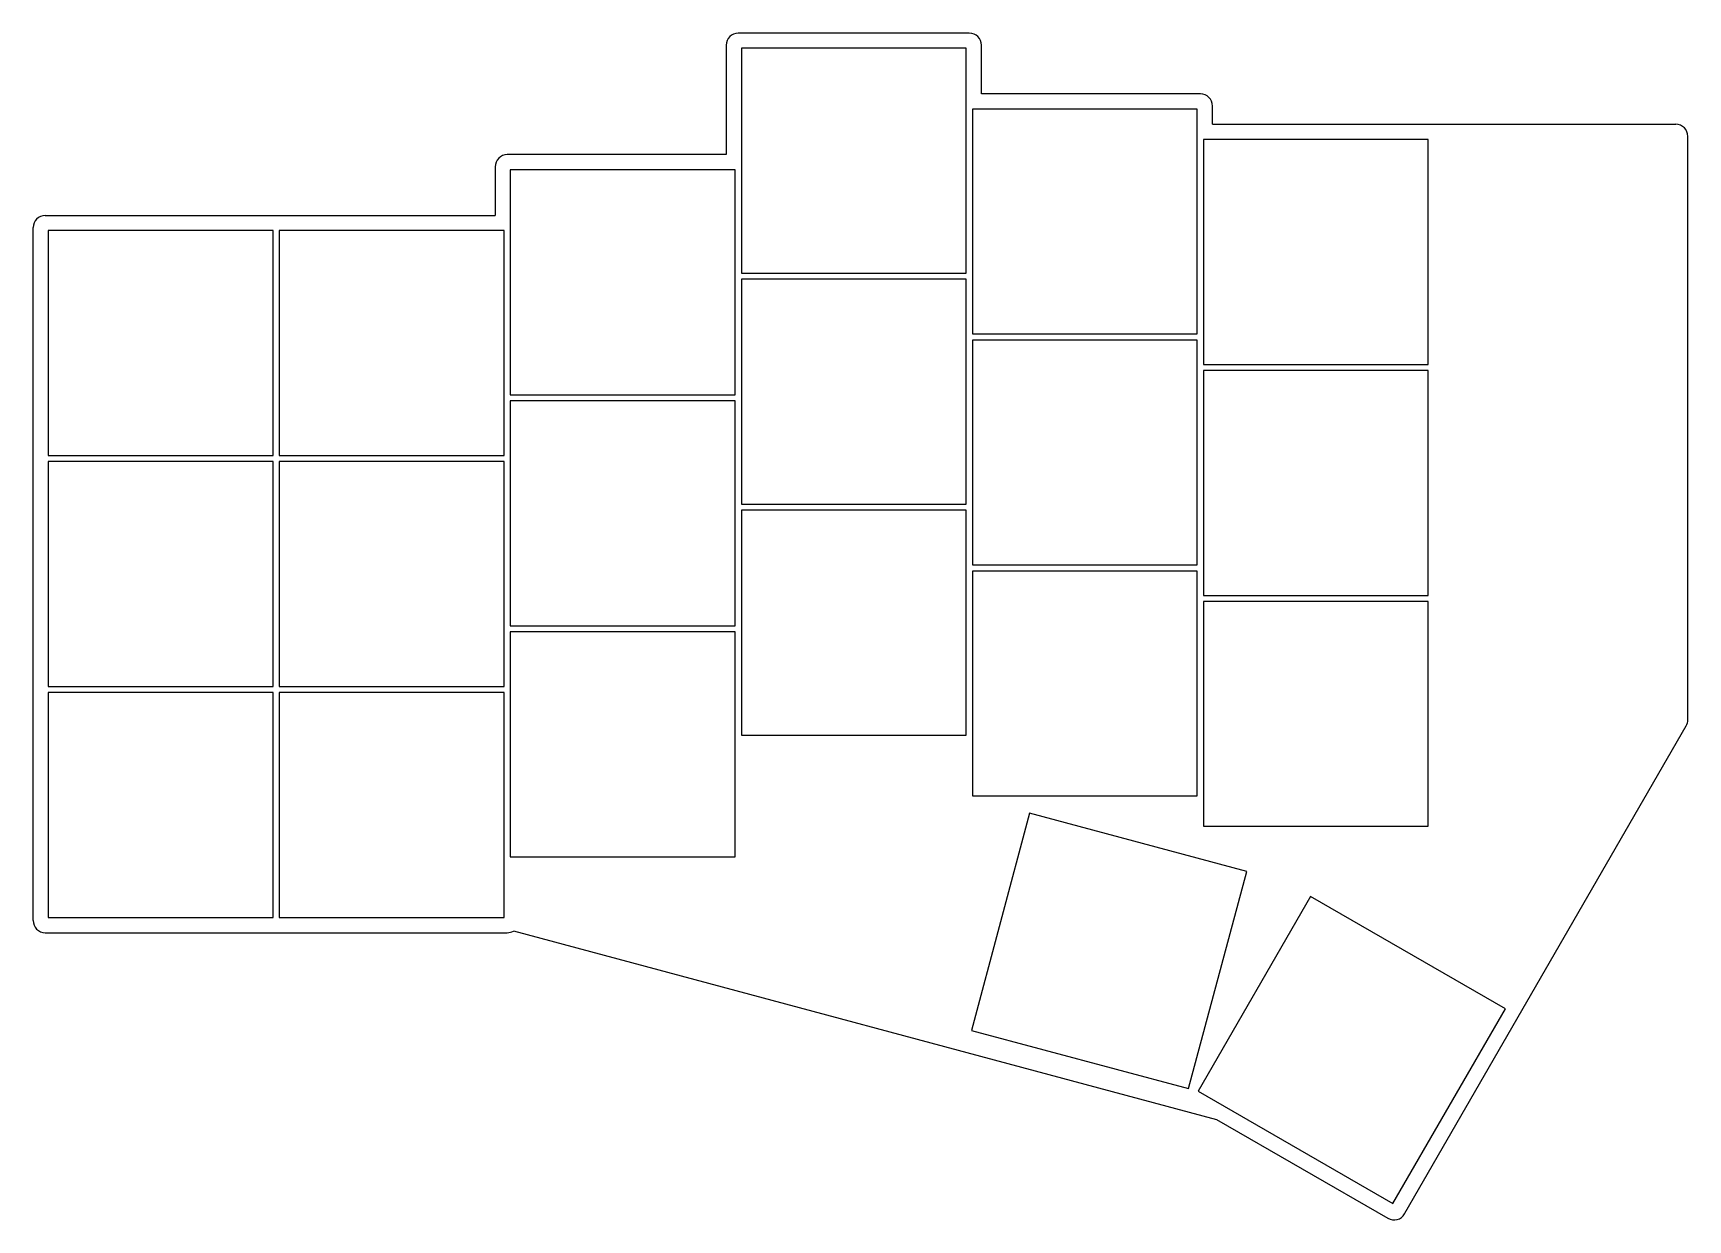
# Model space of a CAD drawing. Header units: millimetres. Extents: x 90 to 226, y -134 to -36.
import ezdxf

# ---------------------------------------------------------------- set-up
doc = ezdxf.new("R2010")
doc.units = ezdxf.units.MM

msp = doc.modelspace()

# ---------------------------------------------------------------- linework, layer by layer
for p, q in [((166.5, -36.5), (147.5, -36.5)), ((146.5, -37.5), (146.5, -46.5)), ((166.25, -37.75), (147.75, -37.75)), ((147.75, -37.75), (147.75, -56.25)), ((166.25, -56.25), (166.25, -37.75)), ((167.5, -41.5), (167.5, -37.5)), ((185.5, -41.5), (167.5, -41.5)), ((185.25, -42.75), (166.75, -42.75)), ((166.75, -42.75), (166.75, -61.25)), ((185.25, -61.25), (185.25, -42.75)), ((186.5, -44), (186.5, -42.5)), ((186.5, -44), (224.6, -44)), ((204.25, -45.25), (185.75, -45.25)), ((185.75, -45.25), (185.75, -63.75)), ((204.25, -63.75), (204.25, -45.25)), ((225.6, -92.99), (225.6, -45)), ((127.5, -47.5), (127.5, -51.5)), ((146.5, -46.5), (128.5, -46.5)), ((147.25, -47.75), (128.75, -47.75)), ((128.75, -47.75), (128.75, -66.25)), ((147.25, -66.25), (147.25, -47.75)), ((90.5, -51.5), (127.5, -51.5)), ((89.5, -109.5), (89.5, -52.5)), ((109.25, -52.75), (90.75, -52.75)), ((90.75, -52.75), (90.75, -71.25)), ((109.25, -71.25), (109.25, -52.75)), ((128.25, -52.75), (109.75, -52.75)), ((109.75, -52.75), (109.75, -71.25)), ((128.25, -71.25), (128.25, -52.75)), ((147.75, -56.25), (166.25, -56.25)), ((166.25, -56.75), (147.75, -56.75)), ((147.75, -56.75), (147.75, -75.25)), ((166.25, -75.25), (166.25, -56.75)), ((166.75, -61.25), (185.25, -61.25)), ((185.25, -61.75), (166.75, -61.75)), ((166.75, -61.75), (166.75, -80.25)), ((185.25, -80.25), (185.25, -61.75)), ((185.75, -63.75), (204.25, -63.75)), ((204.25, -64.25), (185.75, -64.25)), ((185.75, -64.25), (185.75, -82.75)), ((204.25, -82.75), (204.25, -64.25)), ((128.75, -66.25), (147.25, -66.25)), ((147.25, -66.75), (128.75, -66.75)), ((128.75, -66.75), (128.75, -85.25)), ((147.25, -85.25), (147.25, -66.75)), ((90.75, -71.25), (109.25, -71.25)), ((109.25, -71.75), (90.75, -71.75)), ((90.75, -71.75), (90.75, -90.25)), ((109.25, -90.25), (109.25, -71.75)), ((109.75, -71.25), (128.25, -71.25)), ((128.25, -71.75), (109.75, -71.75)), ((109.75, -71.75), (109.75, -90.25)), ((128.25, -90.25), (128.25, -71.75)), ((147.75, -75.25), (166.25, -75.25)), ((166.25, -75.75), (147.75, -75.75)), ((147.75, -75.75), (147.75, -94.25)), ((166.25, -94.25), (166.25, -75.75)), ((166.75, -80.25), (185.25, -80.25)), ((185.25, -80.75), (166.75, -80.75)), ((166.75, -80.75), (166.75, -99.25)), ((185.25, -99.25), (185.25, -80.75)), ((185.75, -82.75), (204.25, -82.75)), ((204.25, -83.25), (185.75, -83.25)), ((185.75, -83.25), (185.75, -101.75)), ((204.25, -101.75), (204.25, -83.25)), ((128.75, -85.25), (147.25, -85.25)), ((147.25, -85.75), (128.75, -85.75)), ((128.75, -85.75), (128.75, -104.25)), ((147.25, -104.25), (147.25, -85.75)), ((90.75, -90.25), (109.25, -90.25)), ((109.25, -90.75), (90.75, -90.75)), ((90.75, -90.75), (90.75, -109.25)), ((109.25, -109.25), (109.25, -90.75)), ((109.75, -90.25), (128.25, -90.25)), ((128.25, -90.75), (109.75, -90.75)), ((109.75, -90.75), (109.75, -109.25)), ((128.25, -109.25), (128.25, -90.75)), ((202.32, -133.58), (225.47, -93.49)), ((147.75, -94.25), (166.25, -94.25)), ((166.75, -99.25), (185.25, -99.25)), ((171.46, -100.67), (166.67, -118.54)), ((189.33, -105.46), (171.46, -100.67)), ((185.75, -101.75), (204.25, -101.75)), ((128.75, -104.25), (147.25, -104.25)), ((184.54, -123.33), (189.33, -105.46)), ((194.56, -107.51), (185.31, -123.54)), ((210.59, -116.76), (194.56, -107.51)), ((90.75, -109.25), (109.25, -109.25)), ((109.75, -109.25), (128.25, -109.25)), ((90.5, -110.5), (128.5, -110.5)), ((129, -110.36), (186.84, -125.86)), ((201.34, -132.79), (210.59, -116.76)), ((166.67, -118.54), (184.54, -123.33)), ((185.31, -123.54), (201.34, -132.79)), ((186.84, -125.86), (200.93, -133.99)), ((202.29, -133.63), (202.32, -133.58))]:
    msp.add_line(p, q)
for centre, start, end in [((147.5, -37.5), 90, 180), ((166.5, -37.5), 0, 90), ((185.5, -42.5), 0, 90), ((224.6, -45), 0, 90), ((128.5, -47.5), 90, 180), ((90.5, -52.5), 90, 180), ((224.6, -92.99), 330, 0), ((90.5, -109.5), 180, 270), ((128.5, -109.5), 270, 300.3099), ((201.43, -133.13), 240, 329.9999)]:
    msp.add_arc(centre, 1, start, end)

doc.saveas('drawing.dxf')
